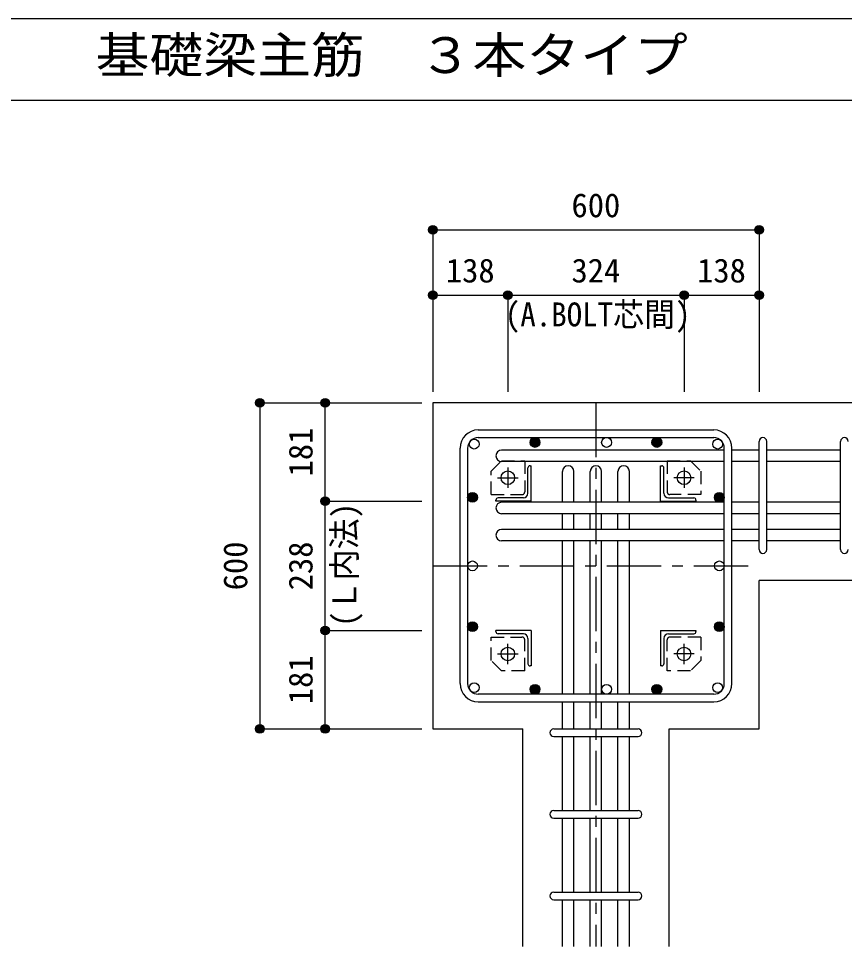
# Model space of a CAD drawing. Units: millimetres at full size, sheet at 1:20. Extents: x -3982 to 3969, y -2797 to 2801.
# Drawn here: x -694 to 825, y 1094 to 2801 of the extents above; entities that cross this region are included whole.
import ezdxf
from ezdxf.enums import TextEntityAlignment as Align

# ---------------------------------------------------------------- set-up
doc = ezdxf.new("R2010")
doc.units = ezdxf.units.MM
doc.header["$LTSCALE"] = 20
doc.header["$PDMODE"] = 32
doc.header["$PDSIZE"] = 10
doc.linetypes.add('CHAIN1', pattern=[8, 5, -1, 1, -1])
doc.linetypes.add('DASHED1', pattern=[1.8, 1.2, -0.6])
for name, color, linetype in [('6-1_躯体線', 2, 'Continuous'), ('6-2_A.Bolt_', 4, 'Continuous'), ('6-3_柱型主筋', 4, 'Continuous'), ('6-4_フープ', 7, 'Continuous'), ('6-5_梁主筋', 7, 'Continuous'), ('6-6_S.T.P.', 7, 'Continuous'), ('6-7_文字', 7, 'Continuous'), ('6-9_プレート', 4, 'DASHED1'), ('6-D_寸法', 4, 'Continuous'), ('F-0_枠', 6, 'Continuous')]:
    doc.layers.add(name, color=color, linetype=linetype)
doc.styles.add('ＭＳ ゴシック', font='')
doc.styles.get('ＭＳ ゴシック').set_extended_font_data('MS Gothic')

msp = doc.modelspace()

# ---------------------------------------------------------------- linework, layer by layer
at = {"layer": '6-1_躯体線'}
for p, q in [((68.29, 2094.12), (68.29, 1494.12)), ((1068.29, 2094.12), (68.29, 2094.12)), ((1068.29, 1767.12), (668.29, 1767.12)), ((668.29, 1494.12), (668.29, 1767.12)), ((68.29, 1494.12), (233.79, 1494.12)), ((233.79, 1094.12), (233.79, 1494.12)), ((502.79, 1494.12), (668.29, 1494.12)), ((502.79, 1094.12), (502.79, 1494.12))]:
    msp.add_line(p, q, dxfattribs=at)
at = {"layer": '6-2_A.Bolt_', "linetype": 'CHAIN1'}
for p, q in [((206.29, 1974.92), (206.29, 1937.42)), ((530.29, 1974.92), (530.29, 1937.42)), ((187.49, 1956.12), (224.99, 1956.12)), ((549.09, 1956.12), (511.59, 1956.12)), ((206.29, 1613.32), (206.29, 1650.82)), ((530.29, 1613.32), (530.29, 1650.82)), ((187.49, 1632.12), (224.99, 1632.12)), ((549.09, 1632.12), (511.59, 1632.12))]:
    msp.add_line(p, q, dxfattribs=at)
at = {"layer": '6-2_A.Bolt_'}
for p, q in [((243.29, 1927.62), (243.29, 1974.12)), ((247.29, 1978.12), (249.29, 1978.12)), ((249.29, 1913.12), (249.29, 1978.12)), ((487.29, 1978.12), (489.29, 1978.12)), ((487.29, 1913.12), (487.29, 1978.12)), ((493.29, 1927.62), (493.29, 1974.12)), ((184.29, 1913.12), (184.29, 1915.12)), ((249.29, 1913.12), (184.29, 1913.12)), ((234.79, 1919.12), (188.29, 1919.12)), ((487.29, 1913.12), (552.29, 1913.12)), ((501.79, 1919.12), (548.29, 1919.12)), ((552.29, 1915.12), (552.29, 1913.12)), ((184.29, 1673.12), (184.29, 1675.12)), ((249.29, 1675.12), (184.29, 1675.12)), ((249.29, 1675.12), (249.29, 1610.12)), ((487.29, 1675.12), (552.29, 1675.12)), ((487.29, 1675.12), (487.29, 1610.12)), ((552.29, 1675.12), (552.29, 1673.12)), ((234.79, 1669.12), (188.29, 1669.12)), ((243.29, 1660.62), (243.29, 1614.12)), ((493.29, 1660.62), (493.29, 1614.12)), ((501.79, 1669.12), (548.29, 1669.12)), ((249.29, 1610.12), (247.29, 1610.12)), ((489.29, 1610.12), (487.29, 1610.12))]:
    msp.add_line(p, q, dxfattribs=at)
at = {"layer": '6-2_A.Bolt_', "color": 3}
for centre in [(206.29, 1956.12), (530.29, 1956.12), (206.29, 1632.12), (530.29, 1632.12)]:
    msp.add_circle(centre, 12.5, dxfattribs=at)
at = {"layer": '6-2_A.Bolt_'}
for centre, radius, start, end in [((247.29, 1974.12), 4, 90, 180), ((489.29, 1974.12), 4, 0, 90), ((188.29, 1915.12), 4, 90, 180), ((234.79, 1927.62), 8.5, 270, 0), ((501.79, 1927.62), 8.5, 180, 270), ((548.29, 1915.12), 4, 0, 90), ((188.29, 1673.12), 4, 180, 270), ((548.29, 1673.12), 4, 270, 0), ((234.79, 1660.62), 8.5, 0, 90), ((501.79, 1660.62), 8.5, 90, 180), ((247.29, 1614.12), 4, 180, 270), ((489.29, 1614.12), 4, 270, 0)]:
    msp.add_arc(centre, radius, start, end, dxfattribs=at)
at = {"layer": '6-3_柱型主筋', "color": 3}
for centre in [(144.37, 2018.05), (256.33, 2021.12), (256.33, 2021.12), (387.79, 2021.12), (480.25, 2021.12), (592.22, 2018.05), (141.29, 1920.12), (595.29, 1920.12), (595.29, 1920.12), (141.29, 1794.12), (141.29, 1794.12), (595.29, 1794.12), (141.29, 1682.16), (141.29, 1682.16), (595.29, 1682.16), (144.37, 1570.2), (256.33, 1567.12), (387.79, 1567.12), (480.25, 1567.12), (480.25, 1567.12), (592.22, 1570.2)]:
    msp.add_circle(centre, 9, dxfattribs=at)
at = {"layer": '6-3_柱型主筋'}
for centre, radius in [((256.33, 2021.12), 9), ((256.33, 2021.12), 8.1), ((256.33, 2021.12), 7.2), ((256.33, 2021.12), 6.3), ((256.33, 2021.12), 5.4), ((256.33, 2021.12), 4.5), ((256.33, 2021.12), 3.6), ((256.33, 2021.12), 2.7), ((256.33, 2021.12), 1.8), ((256.33, 2021.12), 0.9), ((480.25, 2021.12), 9), ((480.25, 2021.12), 8.1), ((480.25, 2021.12), 7.2), ((480.25, 2021.12), 6.3), ((480.25, 2021.12), 5.4), ((480.25, 2021.12), 4.5), ((480.25, 2021.12), 3.6), ((480.25, 2021.12), 2.7), ((480.25, 2021.12), 1.8), ((480.25, 2021.12), 0.9), ((141.29, 1920.12), 9), ((595.29, 1920.12), 9), ((141.29, 1920.12), 8.1), ((141.29, 1920.12), 7.2), ((141.29, 1920.12), 6.3), ((141.29, 1920.12), 5.4), ((141.29, 1920.12), 4.5), ((141.29, 1920.12), 3.6), ((141.29, 1920.12), 2.7), ((141.29, 1920.12), 1.8), ((141.29, 1920.12), 0.9), ((595.29, 1920.12), 8.1), ((595.29, 1920.12), 7.2), ((595.29, 1920.12), 6.3), ((595.29, 1920.12), 5.4), ((595.29, 1920.12), 4.5), ((595.29, 1920.12), 3.6), ((595.29, 1920.12), 2.7), ((595.29, 1920.12), 1.8), ((595.29, 1920.12), 0.9), ((141.29, 1682.16), 9), ((141.29, 1682.16), 8.1), ((595.29, 1682.16), 9), ((595.29, 1682.16), 8.1), ((141.29, 1682.16), 7.2), ((141.29, 1682.16), 6.3), ((141.29, 1682.16), 5.4), ((141.29, 1682.16), 4.5), ((141.29, 1682.16), 3.6), ((141.29, 1682.16), 2.7), ((141.29, 1682.16), 1.8), ((141.29, 1682.16), 0.9), ((595.29, 1682.16), 7.2), ((595.29, 1682.16), 6.3), ((595.29, 1682.16), 5.4), ((595.29, 1682.16), 4.5), ((595.29, 1682.16), 3.6), ((595.29, 1682.16), 2.7), ((595.29, 1682.16), 1.8), ((595.29, 1682.16), 0.9), ((256.33, 1567.12), 9), ((256.33, 1567.12), 8.1), ((256.33, 1567.12), 7.2), ((256.33, 1567.12), 6.3), ((256.33, 1567.12), 5.4), ((256.33, 1567.12), 4.5), ((256.33, 1567.12), 3.6), ((480.25, 1567.12), 9), ((480.25, 1567.12), 8.1), ((480.25, 1567.12), 7.2), ((480.25, 1567.12), 6.3), ((480.25, 1567.12), 5.4), ((480.25, 1567.12), 4.5), ((480.25, 1567.12), 3.6), ((256.33, 1567.12), 2.7), ((256.33, 1567.12), 1.8), ((256.33, 1567.12), 0.9), ((480.25, 1567.12), 2.7), ((480.25, 1567.12), 1.8), ((480.25, 1567.12), 0.9)]:
    msp.add_circle(centre, radius, dxfattribs=at)
at = {"layer": '6-4_フープ'}
for p, q in [((151.79, 2044.12), (584.79, 2044.12)), ((151.79, 2030.12), (584.79, 2030.12)), ((118.29, 1577.62), (118.29, 2010.62)), ((132.29, 2010.62), (132.29, 1577.62)), ((604.29, 1577.62), (604.29, 2010.62)), ((618.29, 1577.62), (618.29, 2010.62)), ((584.79, 1558.12), (151.79, 1558.12)), ((151.79, 1544.12), (584.79, 1544.12))]:
    msp.add_line(p, q, dxfattribs=at)
for centre, radius, start, end in [((151.79, 2010.62), 33.5, 90, 180), ((584.79, 2010.62), 33.5, 0, 90), ((151.79, 2010.62), 19.5, 90, 180), ((584.79, 2010.62), 19.5, 0, 90), ((151.79, 1577.62), 33.5, 180, 270), ((151.79, 1577.62), 19.5, 180, 270), ((584.79, 1577.62), 33.5, 270, 0), ((584.79, 1577.62), 19.5, 270, 0)]:
    msp.add_arc(centre, radius, start, end, dxfattribs=at)
at = {"layer": '6-5_梁主筋'}
for p, q in [((604.29, 2007.05), (194.79, 2007.05)), ((668.29, 2007.05), (618.29, 2007.05)), ((818.29, 2007.05), (682.29, 2007.05)), ((604.29, 1986.05), (194.79, 1986.05)), ((668.29, 1986.05), (618.29, 1986.05)), ((818.29, 1986.05), (682.29, 1986.05)), ((306.79, 1911.12), (306.79, 1967.62)), ((327.79, 1911.12), (327.79, 1967.62)), ((357.79, 1911.12), (357.79, 1967.62)), ((378.79, 1911.12), (378.79, 1967.62)), ((408.79, 1911.12), (408.79, 1967.62)), ((429.79, 1911.12), (429.79, 1967.62)), ((604.29, 1911.12), (194.79, 1911.12)), ((668.29, 1911.12), (618.29, 1911.12)), ((818.29, 1911.12), (682.29, 1911.12)), ((604.29, 1890.12), (194.79, 1890.12)), ((306.79, 1861.12), (306.79, 1890.12)), ((327.79, 1861.12), (327.79, 1890.12)), ((357.79, 1861.12), (357.79, 1890.12)), ((378.79, 1861.12), (378.79, 1890.12)), ((408.79, 1861.12), (408.79, 1890.12)), ((429.79, 1861.12), (429.79, 1890.12)), ((668.29, 1890.12), (618.29, 1890.12)), ((818.29, 1890.12), (682.29, 1890.12)), ((604.29, 1861.12), (194.79, 1861.12)), ((668.29, 1861.12), (618.29, 1861.12)), ((818.29, 1861.12), (682.29, 1861.12)), ((604.29, 1840.12), (194.79, 1840.12)), ((306.79, 1558.12), (306.79, 1840.12)), ((327.79, 1558.12), (327.79, 1840.12)), ((357.79, 1558.12), (357.79, 1840.12)), ((378.79, 1558.12), (378.79, 1840.12)), ((408.79, 1558.12), (408.79, 1840.12)), ((429.79, 1558.12), (429.79, 1840.12)), ((668.29, 1840.12), (618.29, 1840.12)), ((818.29, 1840.12), (682.29, 1840.12)), ((306.79, 1494.12), (306.79, 1544.12)), ((327.79, 1494.12), (327.79, 1544.12)), ((357.79, 1494.12), (357.79, 1544.12)), ((378.79, 1494.12), (378.79, 1544.12)), ((408.79, 1494.12), (408.79, 1544.12)), ((429.79, 1494.12), (429.79, 1544.12)), ((306.79, 1344.12), (306.79, 1480.12)), ((327.79, 1344.12), (327.79, 1480.12)), ((357.79, 1344.12), (357.79, 1480.12)), ((378.79, 1344.12), (378.79, 1480.12)), ((408.79, 1344.12), (408.79, 1480.12)), ((429.79, 1344.12), (429.79, 1480.12)), ((306.79, 1194.12), (306.79, 1330.12)), ((327.79, 1194.12), (327.79, 1330.12)), ((357.79, 1194.12), (357.79, 1330.12)), ((378.79, 1194.12), (378.79, 1330.12)), ((408.79, 1194.12), (408.79, 1330.12)), ((429.79, 1194.12), (429.79, 1330.12)), ((306.79, 1094.12), (306.79, 1180.12)), ((327.79, 1094.12), (327.79, 1180.12)), ((357.79, 1094.12), (357.79, 1180.12)), ((378.79, 1094.12), (378.79, 1180.12)), ((408.79, 1094.12), (408.79, 1180.12)), ((429.79, 1094.12), (429.79, 1180.12))]:
    msp.add_line(p, q, dxfattribs=at)
for centre, start, end in [((194.79, 1996.55), 90, 270), ((317.29, 1967.62), 0, 180), ((368.29, 1967.62), 0, 180), ((419.29, 1967.62), 0, 180), ((194.79, 1900.62), 90, 270), ((194.79, 1850.62), 90, 270)]:
    msp.add_arc(centre, 10.5, start, end, dxfattribs=at)
at = {"layer": '6-6_S.T.P.'}
for p, q in [((668.29, 1824.12), (668.29, 2022.66)), ((682.29, 1824.12), (682.29, 2022.66)), ((818.29, 1824.12), (818.29, 2022.66)), ((290.79, 1494.12), (445.79, 1494.12)), ((290.79, 1480.12), (445.79, 1480.12)), ((290.79, 1344.12), (445.79, 1344.12)), ((290.79, 1330.12), (445.79, 1330.12)), ((290.79, 1194.12), (445.79, 1194.12)), ((290.79, 1180.12), (445.79, 1180.12))]:
    msp.add_line(p, q, dxfattribs=at)
for centre, start, end in [((675.29, 2023.05), 0, 180), ((675.29, 2023.05), 0, 180), ((675.29, 2023.05), 0, 180), ((675.29, 2023.05), 0, 180), ((825.29, 2023.05), 0, 180), ((675.29, 1824.12), 180, 0), ((675.29, 1824.12), 180, 0), ((675.29, 1824.12), 180, 0), ((675.29, 1824.12), 180, 0), ((825.29, 1824.12), 180, 0), ((290.79, 1487.12), 90, 270), ((290.79, 1487.12), 90, 270), ((290.79, 1487.12), 90, 270), ((290.79, 1487.12), 90, 270), ((445.79, 1487.12), 270, 90), ((445.79, 1487.12), 270, 90), ((445.79, 1487.12), 270, 90), ((445.79, 1487.12), 270, 90), ((290.79, 1337.12), 90, 270), ((445.79, 1337.12), 270, 90), ((290.79, 1187.12), 90, 270), ((445.79, 1187.12), 270, 90)]:
    msp.add_arc(centre, 7, start, end, dxfattribs=at)
at = {"layer": '6-9_プレート'}
for p, q in [((237.29, 1987.12), (237.29, 1930.12)), ((499.29, 1987.12), (542.29, 1987.12)), ((499.29, 1987.12), (499.29, 1930.12)), ((175.29, 1925.12), (175.29, 1968.12)), ((175.29, 1925.12), (232.29, 1925.12)), ((561.29, 1925.12), (504.29, 1925.12)), ((175.29, 1663.12), (232.29, 1663.12)), ((237.29, 1601.12), (237.29, 1658.12)), ((499.29, 1601.12), (499.29, 1658.12)), ((561.29, 1663.12), (504.29, 1663.12)), ((561.29, 1663.12), (561.29, 1620.12)), ((237.29, 1601.12), (194.29, 1601.12))]:
    msp.add_line(p, q, dxfattribs=at)
for points in [[(175.29, 1968.12), (194.29, 1987.12), (237.29, 1987.12)], [(542.29, 1987.12), (561.29, 1968.12), (561.29, 1925.12)], [(194.29, 1601.12), (175.29, 1620.12), (175.29, 1663.12)], [(561.29, 1620.12), (542.29, 1601.12), (499.29, 1601.12)]]:
    msp.add_lwpolyline(points, dxfattribs=at)
for centre, start, end in [((232.29, 1930.12), 270, 0), ((504.29, 1930.12), 180, 270), ((232.29, 1658.12), 0, 90), ((504.29, 1658.12), 90, 180)]:
    msp.add_arc(centre, 5, start, end, dxfattribs=at)
at = {"layer": '6-D_寸法'}
for p, q in [((68.29, 2412.15), (668.29, 2412.15)), ((68.29, 2412.15), (68.29, 2292.15)), ((668.29, 2412.15), (668.29, 2292.15)), ((68.29, 2292.15), (206.29, 2292.15)), ((68.29, 2292.15), (68.29, 2114.12)), ((206.29, 2292.15), (206.29, 2114.12)), ((206.29, 2292.15), (530.29, 2292.15)), ((530.29, 2292.15), (530.29, 2114.12)), ((530.29, 2292.15), (668.29, 2292.15)), ((668.29, 2292.15), (668.29, 2114.12)), ((-249.74, 2094.12), (-129.74, 2094.12)), ((-249.74, 2094.12), (-249.74, 1494.12)), ((-129.74, 2094.12), (48.29, 2094.12)), ((-129.74, 1913.12), (-129.74, 2094.12)), ((-129.74, 2094.12), (48.29, 2094.12)), ((-129.74, 1675.12), (-129.74, 1913.12)), ((-129.74, 1913.12), (48.29, 1913.12)), ((-129.74, 1494.12), (-129.74, 1675.12)), ((-129.74, 1675.12), (48.29, 1675.12)), ((-249.74, 1494.12), (-129.74, 1494.12)), ((-129.74, 1494.12), (48.29, 1494.12)), ((-129.74, 1494.12), (48.29, 1494.12)), ((-129.74, 1494.12), (48.29, 1494.12))]:
    msp.add_line(p, q, dxfattribs=at)
at = {"layer": '6-D_寸法', "linetype": 'CHAIN1'}
for p, q in [((368.29, 2094.12), (368.29, 1094.12)), ((68.29, 1794.12), (668.29, 1794.12))]:
    msp.add_line(p, q, dxfattribs=at)
at = {"layer": '6-D_寸法'}
for points in [[(68.29, 2412.15), (68.29, 2292.15), (68.29, 2114.12)], [(-249.74, 1494.12), (-129.74, 1494.12), (48.29, 1494.12)], [(-249.74, 1494.12), (-129.74, 1494.12), (48.29, 1494.12)]]:
    msp.add_lwpolyline(points, dxfattribs=at)
for centre, radius in [((68.29, 2412.15), 8), ((68.29, 2412.15), 7.2), ((68.29, 2412.15), 6.4), ((68.29, 2412.15), 5.6), ((68.29, 2412.15), 4.8), ((68.29, 2412.15), 4), ((68.29, 2412.15), 3.2), ((68.29, 2412.15), 2.4), ((68.29, 2412.15), 1.6), ((68.29, 2412.15), 0.8), ((668.29, 2412.15), 8), ((668.29, 2412.15), 7.2), ((668.29, 2412.15), 6.4), ((668.29, 2412.15), 5.6), ((668.29, 2412.15), 4.8), ((668.29, 2412.15), 4), ((668.29, 2412.15), 3.2), ((668.29, 2412.15), 2.4), ((668.29, 2412.15), 1.6), ((668.29, 2412.15), 0.8), ((68.29, 2292.15), 8), ((68.29, 2292.15), 7.2), ((68.29, 2292.15), 6.4), ((68.29, 2292.15), 5.6), ((68.29, 2292.15), 4.8), ((68.29, 2292.15), 4), ((68.29, 2292.15), 3.2), ((68.29, 2292.15), 2.4), ((68.29, 2292.15), 1.6), ((68.29, 2292.15), 0.8), ((206.29, 2292.15), 8), ((206.29, 2292.15), 7.2), ((206.29, 2292.15), 6.4), ((206.29, 2292.15), 5.6), ((206.29, 2292.15), 4.8), ((206.29, 2292.15), 4), ((206.29, 2292.15), 3.2), ((206.29, 2292.15), 2.4), ((206.29, 2292.15), 1.6), ((206.29, 2292.15), 0.8), ((530.29, 2292.15), 8), ((530.29, 2292.15), 7.2), ((530.29, 2292.15), 6.4), ((530.29, 2292.15), 5.6), ((530.29, 2292.15), 4.8), ((530.29, 2292.15), 4), ((530.29, 2292.15), 3.2), ((530.29, 2292.15), 2.4), ((530.29, 2292.15), 1.6), ((530.29, 2292.15), 0.8), ((668.29, 2292.15), 8), ((668.29, 2292.15), 7.2), ((668.29, 2292.15), 6.4), ((668.29, 2292.15), 5.6), ((668.29, 2292.15), 4.8), ((668.29, 2292.15), 4), ((668.29, 2292.15), 3.2), ((668.29, 2292.15), 2.4), ((668.29, 2292.15), 1.6), ((668.29, 2292.15), 0.8), ((-249.74, 2094.12), 8), ((-249.74, 2094.12), 7.2), ((-249.74, 2094.12), 6.4), ((-249.74, 2094.12), 5.6), ((-129.74, 2094.12), 8), ((-129.74, 2094.12), 7.2), ((-129.74, 2094.12), 6.4), ((-129.74, 2094.12), 5.6), ((-249.74, 2094.12), 4.8), ((-249.74, 2094.12), 4), ((-249.74, 2094.12), 3.2), ((-249.74, 2094.12), 2.4), ((-249.74, 2094.12), 1.6), ((-249.74, 2094.12), 0.8), ((-129.74, 2094.12), 4.8), ((-129.74, 2094.12), 4), ((-129.74, 2094.12), 3.2), ((-129.74, 2094.12), 2.4), ((-129.74, 2094.12), 1.6), ((-129.74, 2094.12), 0.8), ((-129.74, 1913.12), 8), ((-129.74, 1913.12), 7.2), ((-129.74, 1913.12), 6.4), ((-129.74, 1913.12), 5.6), ((-129.74, 1913.12), 4.8), ((-129.74, 1913.12), 4), ((-129.74, 1913.12), 3.2), ((-129.74, 1913.12), 2.4), ((-129.74, 1913.12), 1.6), ((-129.74, 1913.12), 0.8), ((-129.74, 1675.12), 8), ((-129.74, 1675.12), 7.2), ((-129.74, 1675.12), 6.4), ((-129.74, 1675.12), 5.6), ((-129.74, 1675.12), 4.8), ((-129.74, 1675.12), 4), ((-129.74, 1675.12), 3.2), ((-129.74, 1675.12), 2.4), ((-129.74, 1675.12), 1.6), ((-129.74, 1675.12), 0.8), ((-249.74, 1494.12), 8), ((-129.74, 1494.12), 8), ((-249.74, 1494.12), 7.2), ((-249.74, 1494.12), 6.4), ((-249.74, 1494.12), 5.6), ((-249.74, 1494.12), 4.8), ((-249.74, 1494.12), 4), ((-249.74, 1494.12), 3.2), ((-249.74, 1494.12), 2.4), ((-249.74, 1494.12), 1.6), ((-249.74, 1494.12), 0.8), ((-129.74, 1494.12), 7.2), ((-129.74, 1494.12), 6.4), ((-129.74, 1494.12), 5.6), ((-129.74, 1494.12), 4.8), ((-129.74, 1494.12), 4), ((-129.74, 1494.12), 3.2), ((-129.74, 1494.12), 2.4), ((-129.74, 1494.12), 1.6), ((-129.74, 1494.12), 0.8)]:
    msp.add_circle(centre, radius, dxfattribs=at)
at = {"layer": '6-D_寸法', "color": 7}
for p in [(68.29, 2412.15), (668.29, 2412.15), (68.29, 2292.15), (206.29, 2292.15), (530.29, 2292.15), (668.29, 2292.15), (-249.74, 2094.12), (-129.74, 2094.12), (-129.74, 1913.12), (-129.74, 1675.12), (-249.74, 1494.12), (-129.74, 1494.12)]:
    msp.add_point(p, dxfattribs=at)
at = {"layer": 'F-0_枠'}
msp.add_line((-3981.92, 2800.77), (3969.4, 2800.77), dxfattribs=at)
at = {"layer": 'F-0_枠', "color": 2}
msp.add_line((-3981.92, 2650.77), (2482.4, 2650.77), dxfattribs=at)

# ---------------------------------------------------------------- texts
at = {"layer": '6-7_文字', "color": 2, "style": 'ＭＳ ゴシック', "width": 1.1}
msp.add_text('\u3000\u3000基礎梁主筋\u3000３本タイプ', height=65.98, dxfattribs=at).set_placement((-749.76, 2680.77), align=Align.BOTTOM_LEFT)
at = {"layer": '6-7_文字', "color": 4, "style": 'ＭＳ ゴシック', "width": 0.95}
msp.add_text('(A.BOLT芯間)', height=43.99, dxfattribs=at).set_placement((200.82, 2221.37), align=Align.BOTTOM_LEFT)
at = {"layer": '6-D_寸法', "style": 'ＭＳ ゴシック'}
for s, p in [('600', (323.29, 2422.15)), ('138', (92.29, 2302.15)), ('324', (323.29, 2302.15)), ('138', (554.29, 2302.15))]:
    msp.add_text(s, height=43.99, dxfattribs=at).set_placement(p, align=Align.BOTTOM_LEFT)
for s, p in [('181', (-139.74, 1958.62)), ('600', (-259.74, 1749.12)), ('238', (-139.74, 1749.12)), ('181', (-139.74, 1539.62))]:
    msp.add_text(s, height=43.99, rotation=90, dxfattribs=at).set_placement(p, align=Align.BOTTOM_LEFT)
at = {"layer": '6-D_寸法', "style": 'ＭＳ ゴシック', "width": 0.95}
msp.add_text('(Ｌ内法)', height=43.99, rotation=90, dxfattribs=at).set_placement((-59.25, 1682.02), align=Align.BOTTOM_LEFT)

doc.saveas('drawing.dxf')
